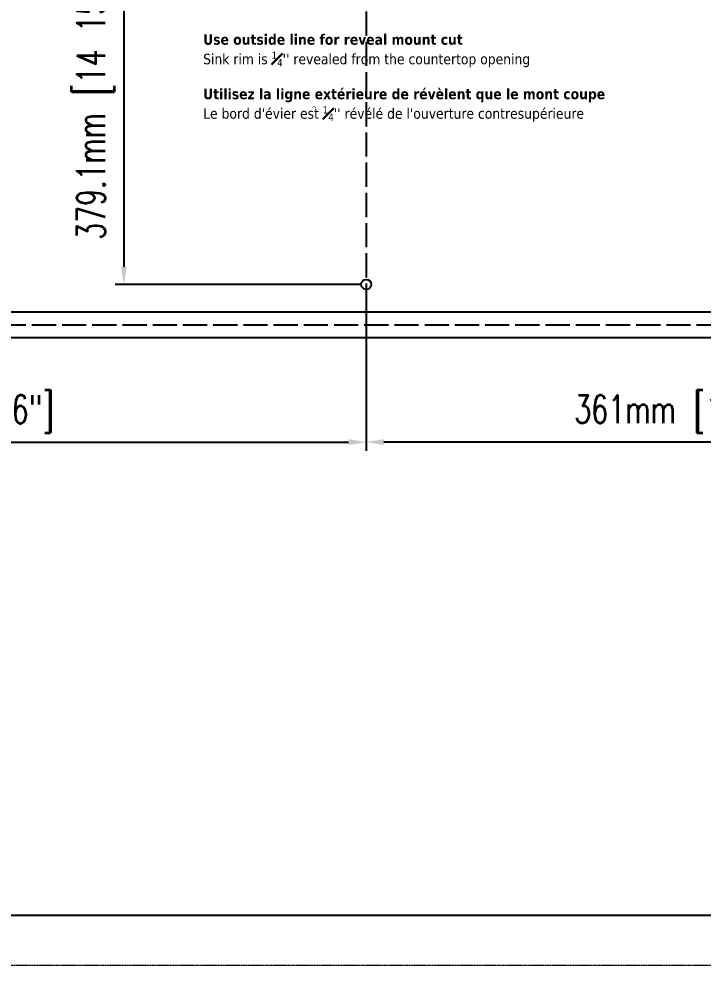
# Model space of a CAD drawing. Header units: millimetres. Extents: x 134 to 1547, y 290 to 1281.
# Drawn here: x 660.7 to 1000.3, y 289.8 to 759.7 of the extents above; entities that cross this region are included whole.
import ezdxf

# ---------------------------------------------------------------- set-up
doc = ezdxf.new("R2010")
doc.units = ezdxf.units.MM
doc.linetypes.add('ACAD_ISO02W100', pattern=[15, 12, -3])
doc.linetypes.add('PHANTOM2', pattern=[1.25, 0.625, -0.125, 0.125, -0.125, 0.125, -0.125])
doc.layers.add('1', color=7, linetype='Continuous')
doc.layers.add('CONT', color=7, linetype='Continuous')
doc.layers.add('文字', color=3, linetype='Continuous', lineweight=30)
doc.layers.add('裝訂區域', color=6, linetype='PHANTOM2', lineweight=13, plot=False)
doc.styles.add('DIM', font='txt.shx', dxfattribs={"width": 0.7, "bigfont": 'chineset.shx'})
doc.styles.get("Standard").update_dxf_attribs({"font": 'arial.ttf'})
doc.dimstyles.new('mm+in', dxfattribs={"dimscale": 3, "dimtxt": 4, "dimasz": 2.5, "dimexe": 1.25, "dimexo": 0.625, "dimgap": 2, "dimtad": 1, "dimdec": 1, "dimtxsty": 'DIM', "dimcen": 0, "dimclrd": 1, "dimclre": 1, "dimclrt": 3, "dimadec": 0, "dimazin": 0, "dimtfac": 1, "dimtdec": 1, "dimtofl": 0, "dimtmove": 0, "dimatfit": 3, "dimfxl": 1, "dimlwd": -1, "dimarcsym": 0})

# ---------------------------------------------------------------- blocks, each defined once
blk = doc.blocks.new('*D36')
at = {"color": 1, "lineweight": -2}
for p, q in [((830.93, 1006.93), (708.42, 1006.93)), ((830.93, 627.83), (708.42, 627.83))]:
    blk.add_line(p, q, dxfattribs=at)
at = {"color": 1}
blk.add_line((712.8, 998.18), (712.8, 636.58), dxfattribs=at)
for points in [[(714.25, 998.18), (711.34, 998.18), (712.8, 1006.93)], [(711.34, 636.58), (714.25, 636.58), (712.8, 627.83)]]:
    blk.add_solid(points, dxfattribs=at)
at = {"layer": 'Defpoints', "color": 0}
for p in [(833.12, 1006.93), (712.8, 627.83), (833.12, 627.83)]:
    blk.add_point(p, dxfattribs=at)
at = {"color": 3, "insert": (698.8, 729.3), "char_height": 14, "attachment_point": 5, "rotation": 90, "style": 'DIM'}
blk.add_mtext('379.1mm [14 15/16"]', dxfattribs=at)
blk = doc.blocks.new('*D37')
at = {"color": 1, "lineweight": -2}
for p, q in [((472.12, 815.19), (472.12, 545.12)), ((833.12, 625.64), (833.12, 545.12))]:
    blk.add_line(p, q, dxfattribs=at)
at = {"color": 1}
blk.add_line((480.87, 549.49), (824.37, 549.49), dxfattribs=at)
for points in [[(480.87, 550.95), (480.87, 548.03), (472.12, 549.49)], [(824.37, 548.03), (824.37, 550.95), (833.12, 549.49)]]:
    blk.add_solid(points, dxfattribs=at)
at = {"layer": 'Defpoints', "color": 0}
for p in [(472.12, 817.38), (833.12, 627.83), (833.12, 549.49)]:
    blk.add_point(p, dxfattribs=at)
at = {"color": 3, "insert": (609.32, 563.49), "char_height": 14, "attachment_point": 5, "style": 'DIM'}
blk.add_mtext('361mm [14 3/16"]', dxfattribs=at)
blk = doc.blocks.new('*D38')
at = {"color": 1, "lineweight": -2}
for p, q in [((1194.12, 815.19), (1194.12, 545.16)), ((833.12, 625.64), (833.12, 545.16))]:
    blk.add_line(p, q, dxfattribs=at)
at = {"color": 1}
blk.add_line((1185.37, 549.53), (841.87, 549.53), dxfattribs=at)
for points in [[(841.87, 550.99), (841.87, 548.07), (833.12, 549.53)], [(1185.37, 548.07), (1185.37, 550.99), (1194.12, 549.53)]]:
    blk.add_solid(points, dxfattribs=at)
at = {"layer": 'Defpoints', "color": 0}
for p in [(1194.12, 817.38), (833.12, 627.83), (833.12, 549.53)]:
    blk.add_point(p, dxfattribs=at)
at = {"color": 3, "insert": (1005.21, 563.53), "char_height": 14, "attachment_point": 5, "style": 'DIM'}
blk.add_mtext('361mm [14 3/16"]', dxfattribs=at)

msp = doc.modelspace()

# ---------------------------------------------------------------- linework, layer by layer
msp.add_line((167.31761, 314.62159), (1513.85332, 314.62159))
at = {"layer": '1', "lineweight": 25}
msp.add_line((532.11697, 601.48132), (1134.11697, 601.48132), dxfattribs=at)
at = {"layer": 'CONT', "color": 2, "linetype": 'ACAD_ISO02W100'}
for p, q in [((833.11697, 1033.28132), (833.11697, 601.48132)), ((532.11697, 607.83132), (1134.11697, 607.83132))]:
    msp.add_line(p, q, dxfattribs=at)
at = {"layer": 'CONT', "color": 3}
msp.add_line((532.11697, 614.18132), (1134.11697, 614.18132), dxfattribs=at)
at = {"layer": 'CONT'}
msp.add_circle((833.11697, 627.83132), 2.5, dxfattribs=at)
at = {"layer": '裝訂區域'}
msp.add_lwpolyline([(134.43841, 289.8445), (1546.73252, 289.8445), (1546.73252, 1280.92809), (134.43841, 1280.92809)], close=True, dxfattribs=at)

# ---------------------------------------------------------------- texts
at = {"layer": '文字', "attachment_point": 1}
for s, insert, char_height, width in [("\\A1;\\fTahoma|b1|i0|c0|p34;Use outside line for reveal mount cut\\fTahoma|b0|i0|c0|p34; \\PSink rim is {\\H0.7x;\\S1#4;}\\H1.00002x;'' revealed from the countertop opening\\P\\fTahoma|b1|i0|c0|p34;\\PUtilisez la ligne extérieure de révèlent que le mont coupe\\P\\fTahoma|b0|i0|c0|p34;Le bord d'évier est {\\H0.7x;\\S1#4;}\\H1.00002x;'' révélé de l'ouverture contresupérieure", (752.1377, 752.041), 5.2, 327.0043348), ('{\\fTahoma|b0|i0|c163|p34;^ }', (805.89801, 716.47102), 2.6, 18.8015468)]:
    msp.add_mtext(s, dxfattribs=dict(at, insert=insert, char_height=char_height, width=width))

# ---------------------------------------------------------------- dimensions: what is measured, and where the dimension line sits
dim = msp.add_linear_dim(base=(712.79629, 627.83132), p1=(833.11697, 1006.93132), p2=(833.11697, 627.83132), angle=90, dimstyle='mm+in', override={"dimscale": 3.5, "dimdsep": 46, "dimpost": 'mm'})
dim.commit()
dim.dimension.update_dxf_attribs({"geometry": '*D36', "text_midpoint": (712.79629, 729.30401), "dimtype": 160})
for base, p1, picture, middle in [((833.11697, 549.49278), (472.11697, 817.38132), '*D37', (609.3201, 549.49278)), ((833.11697, 549.53056), (1194.11697, 817.38132), '*D38', (1005.20701, 549.53056))]:
    dim = msp.add_linear_dim(base=base, p1=p1, p2=(833.11697, 627.83132), dimstyle='mm+in', override={"dimscale": 3.5, "dimdsep": 46, "dimpost": 'mm'})
    dim.commit()
    dim.dimension.update_dxf_attribs({"geometry": picture, "text_midpoint": middle, "dimtype": 160})

doc.saveas('drawing.dxf')
